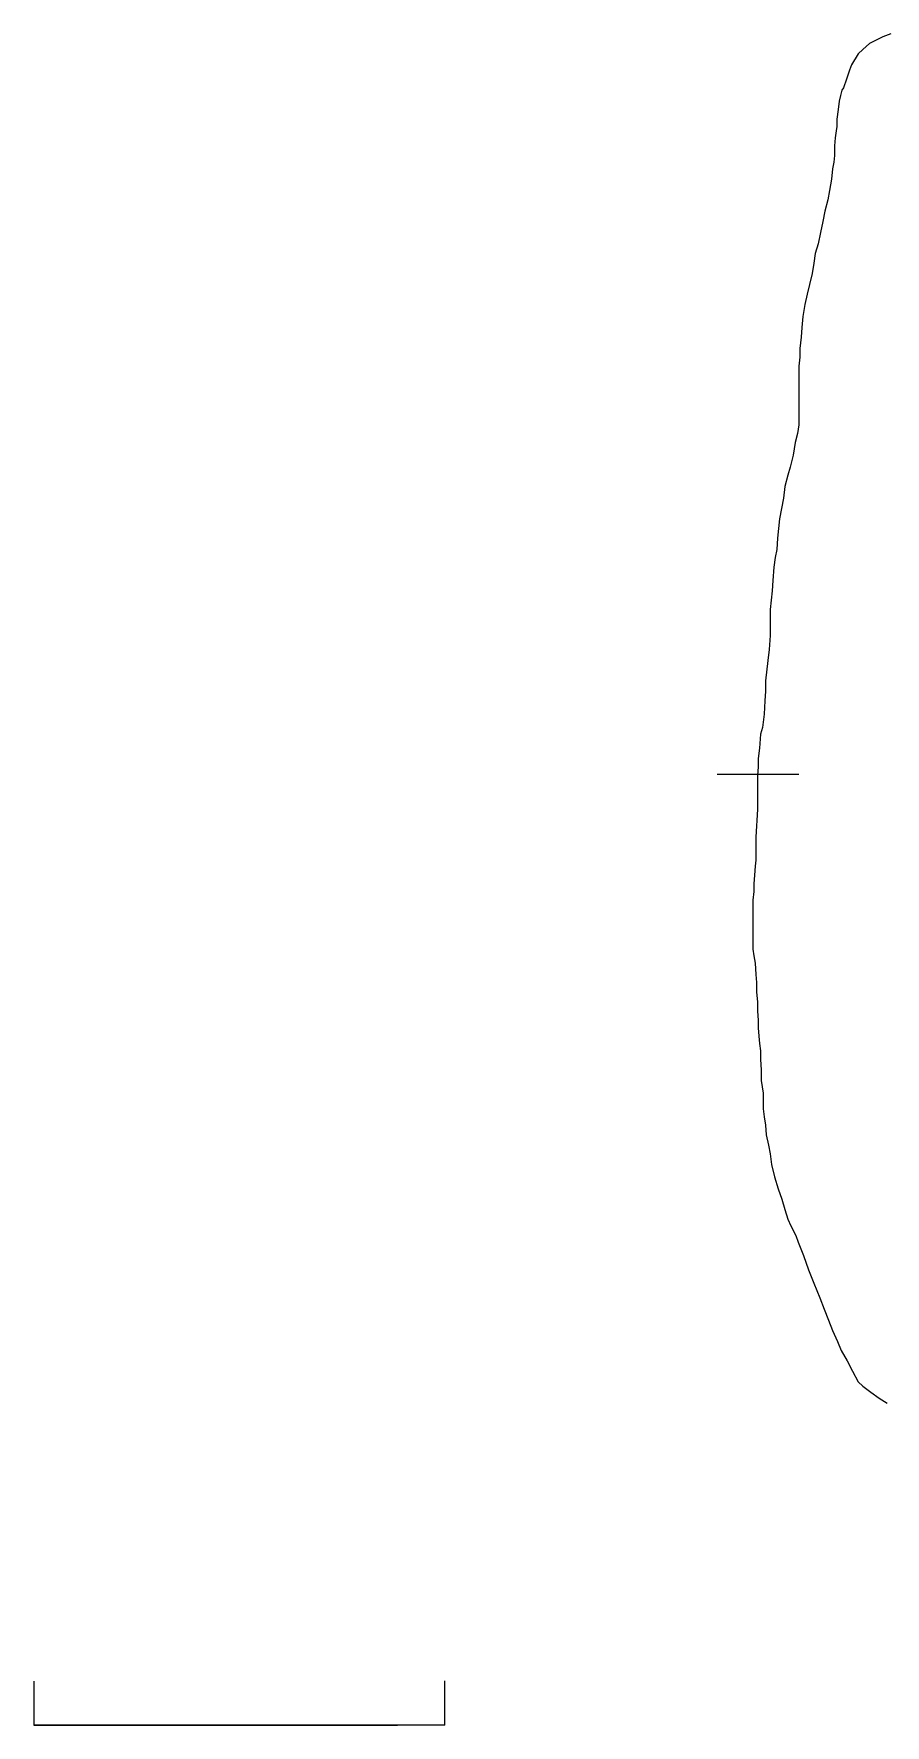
# Model space of a CAD drawing. Extents: x 0.1 to 12.2, y -2.2 to 12.7.
# Drawn here: x 0.09 to 4.16, y 4.35 to 12.43 of the extents above; entities that cross this region are included whole.
import ezdxf

# ---------------------------------------------------------------- set-up
doc = ezdxf.new("R2010")
doc.units = 0
doc.layers.add('LAYER1', color=7, linetype='CONTINUOUS')

msp = doc.modelspace()

# ---------------------------------------------------------------- linework, layer by layer
at = {"layer": 'LAYER1', "color": 7, "linetype": 'CONTINUOUS'}
for points in [[(4.1862, 12.4345), (4.1472, 12.4203), (4.1118, 12.4026), (4.0834, 12.3884), (4.0515, 12.3601), (4.0302, 12.3388), (3.9983, 12.2856), (3.9877, 12.2608), (3.9735, 12.2183), (3.9593, 12.1758), (3.9522, 12.1651), (3.9452, 12.1403), (3.9381, 12.112), (3.9345, 12.073), (3.9274, 12.0269), (3.9274, 11.9914), (3.9239, 11.9702), (3.9203, 11.9383), (3.9168, 11.8993), (3.9168, 11.8532), (3.9133, 11.8213), (3.9062, 11.7894), (3.9026, 11.7398), (3.892, 11.6866), (3.8849, 11.6405), (3.8707, 11.5874), (3.8601, 11.5377), (3.8495, 11.4846), (3.8388, 11.4314), (3.8246, 11.3853), (3.8176, 11.3392), (3.8105, 11.2896), (3.7963, 11.2364), (3.7857, 11.1904), (3.775, 11.1407), (3.7644, 11.084), (3.7608, 11.0309), (3.7573, 10.9848), (3.7502, 10.9316), (3.7502, 10.8891), (3.7467, 10.8465), (3.7467, 10.8075), (3.7467, 10.765), (3.7467, 10.7118), (3.7467, 10.6622), (3.7467, 10.6055), (3.7467, 10.5665), (3.7396, 10.524), (3.7289, 10.4814), (3.7183, 10.4212), (3.7041, 10.3645), (3.6935, 10.3255), (3.6793, 10.2723), (3.6722, 10.2156), (3.6545, 10.1163), (3.6439, 10.0242), (3.6403, 9.971), (3.6332, 9.932), (3.6261, 9.8859), (3.6226, 9.8221), (3.6191, 9.7725), (3.6084, 9.6839), (3.6084, 9.6272), (3.6084, 9.5598), (3.6049, 9.4925), (3.5978, 9.4393), (3.5872, 9.3436), (3.5872, 9.294), (3.5836, 9.2479), (3.5801, 9.1841), (3.573, 9.1203), (3.5623, 9.0884), (3.5588, 9.0211), (3.5517, 8.9714), (3.5517, 8.9324), (3.5482, 8.8899), (3.5482, 8.8367), (3.5482, 8.78), (3.5482, 8.7304), (3.5411, 8.5957), (3.5411, 8.5709), (3.5411, 8.5532), (3.5411, 8.5177), (3.5411, 8.4858), (3.5375, 8.4575), (3.534, 8.4149), (3.5304, 8.3724), (3.5304, 8.3369), (3.5269, 8.2944), (3.5269, 8.259), (3.5269, 8.2129), (3.5269, 8.1739), (3.5269, 8.1278), (3.5269, 8.0959), (3.5269, 8.0605), (3.5304, 8.0286), (3.5375, 7.9931), (3.5411, 7.9399), (3.5446, 7.901), (3.5446, 7.8549), (3.5482, 7.8088), (3.5482, 7.7663), (3.5517, 7.7202), (3.5517, 7.6847), (3.5553, 7.6457), (3.5588, 7.6103), (3.5623, 7.5748), (3.5623, 7.5359), (3.5659, 7.4827), (3.5659, 7.4331)], [(3.5659, 7.4331), (3.5765, 7.3728), (3.5765, 7.3444), (3.5765, 7.2984), (3.5801, 7.2594), (3.5872, 7.2204), (3.5907, 7.1743), (3.6013, 7.1247), (3.6084, 7.0821), (3.6155, 7.0325), (3.6297, 6.9723), (3.6474, 6.9155), (3.6651, 6.8659), (3.6793, 6.8163), (3.6935, 6.7702), (3.7077, 6.7383), (3.7325, 6.6922), (3.7431, 6.6603), (3.7679, 6.5965), (3.7927, 6.5292), (3.8176, 6.4654), (3.8459, 6.3945), (3.8672, 6.3413), (3.8884, 6.2882), (3.9062, 6.2385), (3.931, 6.1854), (3.9487, 6.1428), (3.9771, 6.0932), (4.0019, 6.0436), (4.0302, 5.9939), (4.0515, 5.9727), (4.0905, 5.9443), (4.1295, 5.916), (4.1685, 5.8912)], [(0.0922, 4.5623), (0.0922, 4.3528)], [(2.0548, 4.3528), (2.0548, 4.5643)], [(0.0922, 4.3528), (1.829, 4.3528)], [(2.0548, 4.3528), (0.0922, 4.3528)], [(2.0548, 4.3528), (0.3527, 4.3528)]]:
    msp.add_lwpolyline(points, dxfattribs=at)
at = {"layer": 'LAYER1', "color": 3, "linetype": 'CONTINUOUS'}
msp.add_lwpolyline([(3.3568, 8.897), (3.7467, 8.897)], dxfattribs=at)

doc.saveas('drawing.dxf')
